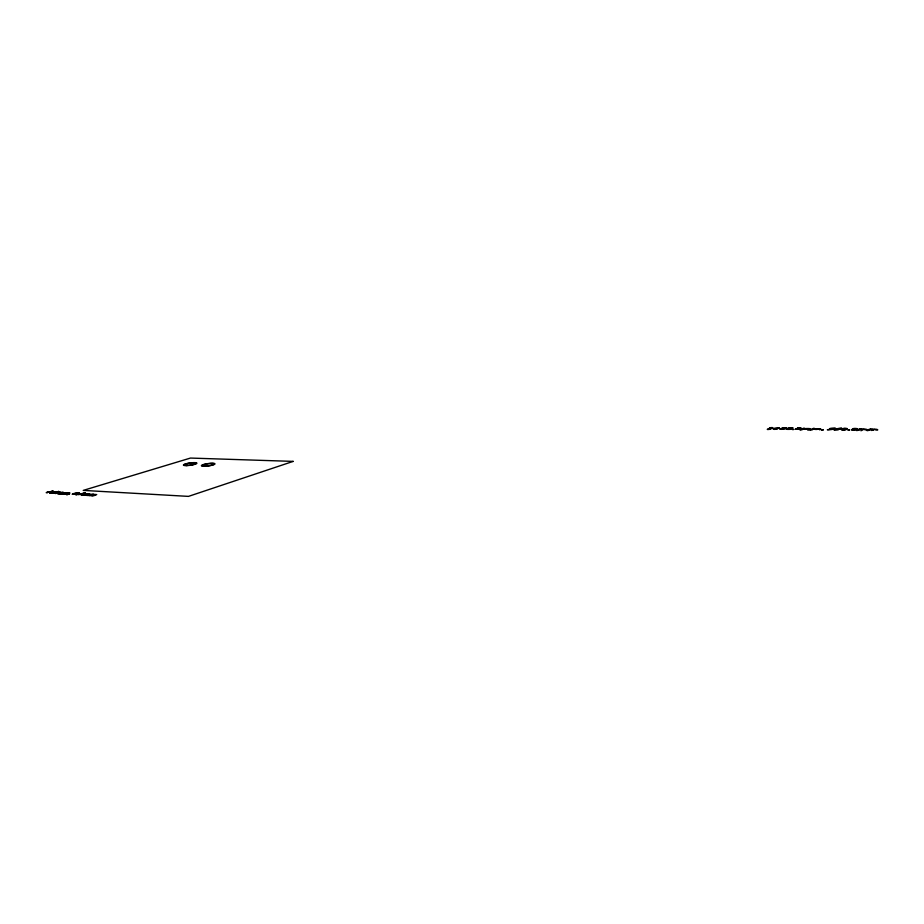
<?xml version="1.0" encoding="UTF-8"?>
<svg xmlns="http://www.w3.org/2000/svg" width="924" height="924" viewBox="0 0 924 924"><rect width="100%" height="100%" fill="white"/><g stroke="black" fill="none" stroke-linecap="round" stroke-linejoin="round"><path stroke-width="1.39" d="M56.653 493.301C50.393 494.271 66.505 491.014 57.6 493.508C56.56 495.091 69.635 490.355 58.686 493.647M58.501 492.515L60.268 492.203L59.552 492.423C71.298 491.637 52.067 495.495 65.662 492.792L69.958 492.989L65.073 494.074M87.214 495.414L91.719 494.201L96.708 494.583L93.601 495.795L91.788 495.68L95.807 494.629L91.407 495.657L89.57 495.553L93.44 494.34L89.189 495.53L85.412 495.299L89.247 494.097L85.043 495.276L83.206 495.172L87.087 493.97L81.023 495.033L84.973 493.843L90.321 494.201L87.341 495.368M803.857 428.759C807.114 429.417 804.053 429.487 809.447 428.944C802.529 431.935 818.976 427.72 803.949 428.667M860.082 429.313C865.361 427.673 856.814 433.206 863.663 429.348C868.306 431.196 869.519 428.309 860.175 429.221M58.928 493.705C61.689 495.553 73.285 490.69 62.682 493.89M62.924 493.947L69.081 493.046L64.83 494.017M819.565 429.625C818.86 428.505 815.788 430.341 813.801 428.852L820.708 428.805L819.565 429.625M791.279 428.551L789.824 429.36L786.024 429.302L789.119 428.008L793.011 427.777L788.045 428.493L791.279 428.551M800.149 428.932L795.183 429.186L797.62 428.724C795.09 427.2 805.716 428.17 799.11 428.644L800.149 428.932M785.007 428.493L783.54 429.302L779.764 429.233L782.871 427.939L786.751 427.72L781.796 428.436L785.007 428.493M796.199 429.163L799.041 429.279L796.199 429.163M869.507 430.134C861.907 432.317 874.404 426.645 869.507 430.134M859.02 430.018C851.408 432.259 864.021 426.484 859.02 430.018M873.192 430.122C867.497 431.323 876.437 428.69 870.558 429.417C879.81 428.251 879.198 431.381 874.173 429.452L873.192 430.122M812.658 429.544C804.377 432.189 818.756 425.606 812.658 429.544M802.69 429.441C794.386 432.086 808.916 425.502 802.69 429.441M773.527 428.493L773.203 429.152L774.774 429.394L779.533 427.974L773.527 428.493M840.02 429.152L833.875 429.833L837.698 429.81L838.749 429.498L835.793 428.886L841.776 428.251L837.121 428.69L840.02 429.152M833.46 429.082L827.327 429.764L832.189 429.429C821.91 427.974 845.217 428.066 830.584 428.621L833.46 429.082M79.221 494.421L84.996 493L79.221 494.421M73.192 494.063L78.967 492.642L73.192 494.063M787.098 428.84L787.849 429.452L790.228 428.748L787.098 428.84M780.849 428.771L781.565 429.383L783.956 428.678L780.849 428.771M53.003 492.862L58.766 491.464L53.003 492.862M47.182 492.504L52.945 491.118L47.182 492.504M770.905 427.847C761.48 430.873 773.838 428.736 769.75 429.117C778.089 426.461 766.123 428.112 770.905 427.847M774.67 428.54L774.081 428.99L776.553 429.129L778.562 428.078L774.67 428.54M68.388 494.294C62.589 495.611 72.892 493.116 68.388 494.294M77.27 494.513L75.883 494.71L77.27 494.513M51.109 492.942L49.734 493.139L51.109 492.942M80.145 493.809L78.217 494.594L85.551 493.347L80.145 493.809M74.116 493.451L72.188 494.224L79.499 493L74.116 493.451M53.962 492.261L52.01 493.023L59.263 491.811L53.962 492.261M48.152 491.914L46.2 492.665L53.43 491.464L48.152 491.914M852.725 429.51C851.339 431.115 858.327 429.025 852.725 429.51M842.78 429.417C841.337 431 848.347 428.932 842.78 429.417M293.162 461.388L188.473 496.384L83.229 490.401L190.483 458.061L293.162 461.388M856.606 428.771L853.741 428.713L856.606 428.771M846.65 428.678L843.82 428.609L846.65 428.678M800.646 428.239L797.943 428.17L800.646 428.239M822.799 429.903L821.274 430.168L823.388 429.66L821.736 429.729L822.799 429.903M852.044 429.464C848.602 430.676 859.389 430.249 855.081 429.198C861.907 428.667 850.507 427.754 853.545 429.279L852.044 429.464M842.111 429.371C838.646 430.572 849.352 430.157 845.125 429.106C851.916 428.586 840.655 427.662 843.6 429.186L842.111 429.371M849.514 430.018L848.047 430.007L849.514 430.018M793.647 429.441L792.238 429.429L793.647 429.441M186.717 465.592A6.849 1.155 -8.1 0 0 196.939 463.19A6.849 1.155 -8.1 0 0 186.833 463.559A6.849 1.155 -8.1 0 0 186.717 465.592M203.961 466.274A6.907 1.178 -8 0 0 214.957 464.01A6.907 1.178 -8 0 0 205.625 464.01A6.907 1.178 -8 0 0 203.961 466.274M187.075 465.43A6.133 1.028 -8.1 0 0 196.234 463.282A6.133 1.028 -8.1 0 0 187.179 463.617A6.133 1.028 -8.1 0 0 187.075 465.43M204.4 466.123A6.179 1.051 -8 0 0 214.241 464.091A6.179 1.051 -8 0 0 205.902 464.091A6.179 1.051 -8 0 0 204.4 466.123"/></g></svg>
